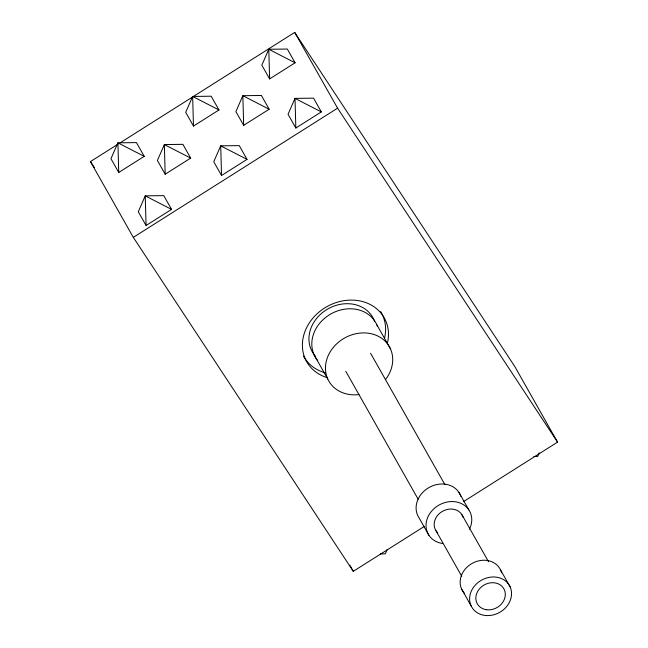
<?xml version="1.0" encoding="UTF-8"?>
<svg xmlns="http://www.w3.org/2000/svg" width="648" height="648" viewBox="0 0 648 648"><rect width="100%" height="100%" fill="white"/><g stroke="black" fill="none" stroke-linecap="round" stroke-linejoin="round"><path stroke-width="0.97" d="M387.237 549.431L385.309 553.846L380.425 553.91M539.282 452.887L537.743 456.419L533.839 456.467M424.229 526.46L353.29 571.325L133.31 237.362L90.445 161.595L117.79 144.293M120.358 142.673L294.71 32.4L514.69 366.355L557.555 442.13L463.547 501.593M118.73 172.465L144.221 156.354L136.436 142.592L117.904 142.827L110.946 158.711L118.73 172.465L117.904 142.827L144.221 156.354M193.485 126.085L218.967 109.966L211.183 96.212L192.65 96.447L185.701 112.323L193.485 126.085L192.65 96.447L218.967 109.966M269.617 78.91L295.099 62.791L287.315 49.037L268.782 49.272L261.833 65.156L269.617 78.91L268.782 49.272L295.099 62.791M165.183 174.215L190.674 158.096L182.89 144.334L164.357 144.577L157.399 160.453L165.183 174.215L164.357 144.577L190.674 158.096M243.672 125.339L269.163 109.228L261.379 95.467L242.846 95.702L235.888 111.586L243.672 125.339L242.846 95.702L269.163 109.228M295.836 128.029L321.319 111.91L313.535 98.148L295.002 98.391L288.052 114.267L295.836 128.029L295.002 98.391L321.319 111.91M221.535 175.487L247.026 159.368L239.242 145.614L220.709 145.849L213.751 161.733L221.535 175.487L220.709 145.849L247.026 159.368M146.075 225.504L171.558 209.385L163.774 195.631L145.241 195.866L138.291 211.75L146.075 225.504L145.241 195.866L171.558 209.385M133.31 237.362L337.584 108.176L294.71 32.4M337.584 108.176L557.555 442.13M90.445 161.595L94.341 167.508M376.747 324.608L390.396 348.737M458.954 492.407L468.893 509.976M500.62 570.078L510.081 586.796A21.708 18.492 -29.5 0 1 487.482 615.6A21.708 18.492 -29.5 0 1 474.15 586.448A21.708 18.492 -29.5 0 1 510.081 586.796M370.575 353.241L444.917 484.639M461.789 514.471L488.552 561.767M345.781 371.296L418.138 499.195M436.007 530.777L461.781 576.323M461.603 589.04L471.064 605.767M428.903 535.272L418.964 517.703A23.668 20.161 -29.5 0 1 430.11 486.932A23.668 20.161 -29.5 0 1 460.882 496.36M314.126 354.893L327.775 379.023M349.799 565.161L353.29 571.325M327.256 377.646A44.558 37.949 -29.5 0 1 305.216 330.812A44.558 37.949 -29.5 0 1 357.874 300.575A44.558 37.949 -29.5 0 1 387.431 343.092M442.608 543.478A23.668 20.161 -29.5 0 1 427.315 518.441A23.668 20.161 -29.5 0 1 457.707 502.257A23.668 20.161 -29.5 0 1 469.46 529.173M437.651 532.737A15.26 13.001 -29.5 0 1 442.171 511.499A15.26 13.001 -29.5 0 1 463.207 517.558M315.495 356.295A34.806 29.646 -29.5 0 1 327.272 309.266A34.806 29.646 -29.5 0 1 374.609 321.319M317.731 360.644A34.806 29.646 -29.5 0 1 330.642 314.061A34.806 29.646 -29.5 0 1 377.476 326.398M358.935 394.583A34.806 29.646 -29.5 0 1 326.325 361.09A34.806 29.646 -29.5 0 1 373.734 334.409A34.806 29.646 -29.5 0 1 385.374 379.712M380.635 311.542A44.558 37.949 -29.5 0 1 384.556 338.005M325.312 372.835A44.558 37.949 -29.5 0 1 303.483 356.076M464.26 593.074A21.708 18.492 -29.5 0 1 472.408 563.242A21.708 18.492 -29.5 0 1 501.593 572.832M486.518 609.728A15.26 13.001 -29.5 0 0 504.881 591.219A15.26 13.001 -29.5 0 0 480.33 587.898A15.26 13.001 -29.5 0 0 486.518 609.728"/></g></svg>
